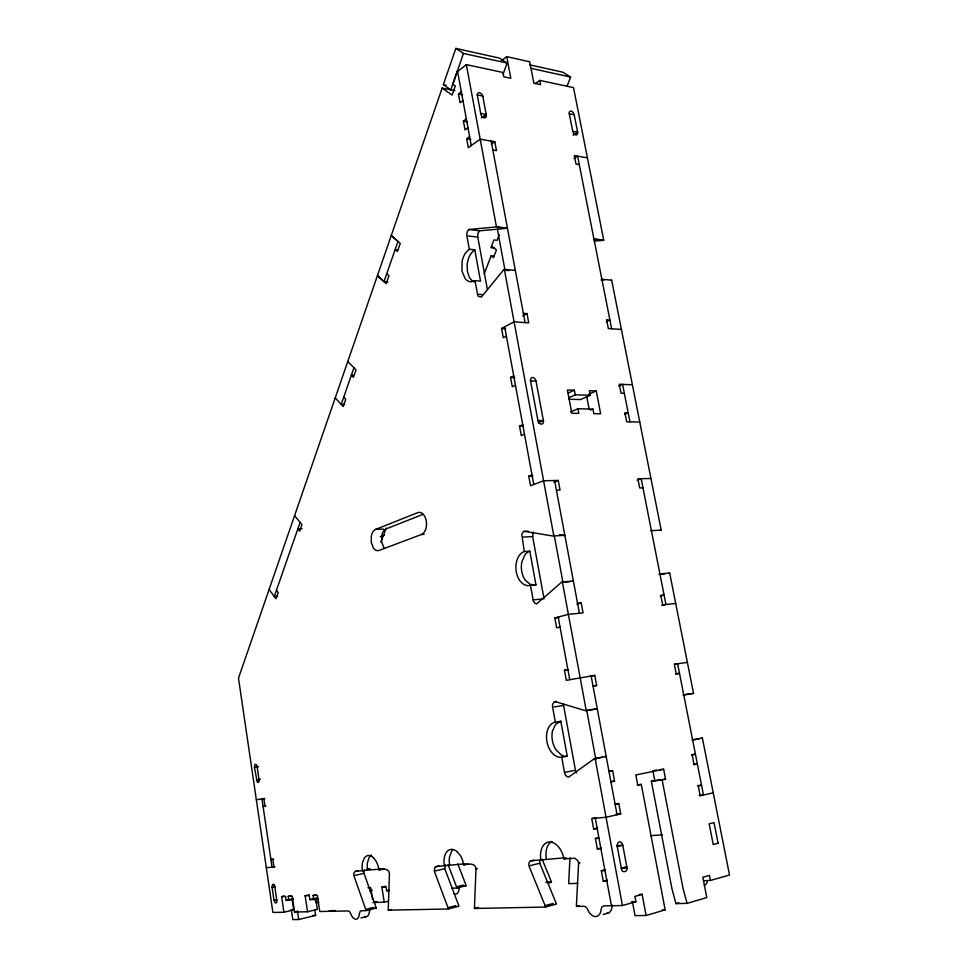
<?xml version="1.0" encoding="UTF-8"?>
<svg xmlns="http://www.w3.org/2000/svg" width="968" height="968" viewBox="0 0 968 968"><rect width="100%" height="100%" fill="white"/><g stroke="black" fill="none" stroke-linecap="round" stroke-linejoin="round"><path stroke-width="1.45" d="M467.762 863.892L463.769 864.835C468.064 863.988 475.494 862.597 476.002 868.853L474.429 908.468L545.48 907.064L556.322 904.1A5.07 3.17 74 0 0 555.934 902.672L539.781 863.25A5.058 3.194 75.3 0 1 539.817 860.54A5.046 3.194 75.3 0 1 540.096 859.729M569.983 857.721L568.712 882.38A4.586 2.94 74.1 0 0 568.809 883.663L577.727 883.324M566.788 858.156L564.041 858.834L574.883 858.277L577.533 860.383A5.288 3.412 74.5 0 1 578.61 863.166L576.42 905.334A5.36 3.412 73.3 0 0 576.541 906.447L583.825 906.302A5.312 3.388 73 0 1 586.995 908.335L587.745 909.702A10.721 6.909 72.9 0 0 595.671 916.575A10.721 6.909 72.9 0 0 601.08 909.472L601.914 906.919L603.814 905.903L622.436 905.54L635.879 901.704L634.887 896.404L642.135 894.371L646.104 915.498L665.161 909.872L641.288 784.407L637.246 784.866M612.308 904.971L612.054 906.363A10.66 6.921 72.7 0 1 606.609 913.429M454.887 90.653L442.146 88.088L238.491 678.157L272.891 912.449L283.926 912.231L293.679 909.896L291.997 898.619M455.843 48.4L463.478 53.446L450.798 89.843L443.344 84.627L455.843 48.4L499.403 58.092L507.123 63.065L503.07 74.197M300.092 522.405L274.295 596.445L277.586 596.191M353.949 367.804L341.22 404.358L344.656 404.43M387.938 281.978L383.981 281.627L397.993 241.407L391.254 235.551L400.256 243.379L397.4 251.535L395.15 249.55L397.8 249.829M468.403 258.819L468.996 257.27A16.867 10.588 -83.7 0 1 473.896 250.555M380.847 542.153L386.268 528.08M484.133 274.004L491.139 255.794L493.874 256.096M499.234 234.776L497.104 240.318L493.886 239.943L490.897 247.711L494.116 248.074M566.97 86.454L570.612 77.065L562.783 72.189L529.593 64.808M478.434 232.562L477.817 234.377A4.876 3.037 -82.7 0 0 477.793 237.099L487.364 289.359M533.356 532.097L532.642 536.574L544.052 598.877M364.5 869.772L364.029 871.019A4.138 2.239 78.6 0 0 364.016 873.317L375.899 906.871A4.271 2.299 77.8 0 1 376.189 908.081L366.013 910.61L360.447 910.912L359.358 913.562A8.543 4.513 78.1 0 1 355.921 919.261A8.543 4.513 78.1 0 1 350.731 913.719L350.234 912.618A4.235 2.226 78.1 0 0 348.165 910.961L319.779 911.517L317.322 895.315L313.1 895.473L313.705 899.502L317.964 898.498M445.353 864.847L444.76 868.695L458.529 904.947A4.634 2.686 76.3 0 1 458.868 906.254L448.341 908.976L388.228 910.174L389.439 873.668C389.148 868.199 382.904 868.889 379.02 869.905A15.113 8.228 78.6 0 0 373.309 857.672M515.339 270.447L504.34 269.334A5.009 3.219 -83.5 0 0 503.493 270.048L481.326 297.067L478.458 296.438A4.901 3.098 -84.5 0 1 477.514 294.236L475.058 280.684L471.053 281.809A16.976 10.6 -83.7 0 1 465.172 278.639L461.978 271.076L462.087 261.554A16.976 10.6 -83.7 0 1 465.765 252.636L469.335 249.224L474.804 249.829L480.527 281.192L475.058 280.684M370.599 908.395L369.498 911.033A8.494 4.537 78 0 1 364.597 916.357M457.598 71.523L466.346 64.626L502.973 72.491L503.796 76.799L510.826 78.299L506.7 56.628L529.714 61.795L533.852 83.175L540.64 84.627L539.817 80.392L573.516 87.628L603.717 240.088A4.707 3.231 -80.1 0 1 602.774 240.403L594.183 241.056M501.182 60.863L506.7 56.628M462.946 100.527L460.042 102.729L458.433 93.969L461.337 91.742M467.967 127.752L465.039 129.881L463.418 121.06L466.334 118.895M481.447 117.866L486.178 114.418L480.709 113.389M482.959 117.455L486.287 115.023L482.742 96.026L477.272 94.937L480.818 113.982A3.666 2.396 58.2 0 0 484.181 117.83A3.666 2.396 58.2 0 0 486.287 115.023M535.352 83.635L539.817 80.392M492.833 150.028L496.463 150.645L494.805 141.739L480.189 139.198L468.306 147.656L466.673 138.787L469.613 136.669M605.181 756.734L606.162 756.371L594.158 758.839L568.809 777.014A5.167 3.436 77.4 0 1 566.788 776.421L565.542 775.09M491.429 144.099L494.805 141.739M473.884 250.458L474.804 249.829M573.056 135.242L577.642 132.217L574.193 114.732A3.449 2.154 60.2 0 0 571.108 111.114A3.449 2.154 60.2 0 0 569.269 113.764L572.729 131.285A3.449 2.166 60.6 0 0 575.803 134.915A3.449 2.166 60.6 0 0 577.642 132.217L572.729 131.285M573.964 158.486L577.618 156.138L611.631 328.781M572.657 581.26L573.371 580.933L561.634 582.167L536.635 603.911L534.687 603.04L533.32 600.741L530.464 585.325A17.279 11.592 85.6 0 1 516.271 571.834A17.182 11.519 85.6 0 1 516.464 561.997A17.279 11.592 85.6 0 1 524.317 551.53L521.74 534.36L523.446 531.553L528.141 531.069M478.446 232.526A4.876 3.037 -82.7 0 1 479.922 230.783L506.494 228.375A5.009 3.182 -81.9 0 0 507.184 228.145L496.197 226.766A5.034 3.17 -82 0 1 495.507 226.996L469.008 229.501A4.888 3.025 -82.9 0 0 467.532 231.243L466.927 233.07A4.901 3.025 -82.9 0 0 466.891 235.817L469.335 249.224M522.793 315.822L526.991 313.584L528.722 322.864L514.081 321.812L501.581 328.454L503.287 337.735L506.397 336.114M606.283 321.715L609.888 319.948L606.597 319.694L608.34 328.539L621.432 329.471M515.46 385.264L512.302 386.764L510.584 377.387L513.718 375.862M568.337 392.935L574.399 390.213L575.282 394.847L569.208 397.533M588.907 394.145L596.227 390.939L600.656 413.808L593.82 413.675L592.936 409.077L577.944 408.75L570.624 411.908M524.487 434.209L521.28 435.576L519.538 426.089L522.732 424.698M596.227 390.939L589.391 390.709L590.274 395.295L580.534 399.566L568.567 399.239M618.673 386.075L622.581 384.381L629.962 421.854M538.22 422.871L543.411 420.62L536.03 381.138A3.703 2.601 65.6 0 0 532.63 377.496A3.703 2.601 65.6 0 0 530.537 380.932L537.918 420.536A3.727 2.626 67 0 0 541.33 424.153A3.727 2.626 67 0 0 543.411 420.62L537.918 420.536M590.492 410.117L592.936 409.077M624.493 414.352L628.184 412.828L624.892 412.767L626.671 421.806L639.763 422M375.584 529.423L417.752 512.641A11.229 6.861 87.5 0 1 426.259 520.99A11.229 6.861 87.5 0 1 421.479 534.493L379.045 550.429A10.781 6.328 87.1 0 1 373.237 547.694L371.264 542.261L371.325 536.042A10.781 6.328 87.1 0 1 375.572 529.411L383.389 529.072M422.871 514.395L385.978 528.952A10.721 6.353 87.1 0 0 381.694 535.522L381.634 541.717L383.618 547.114A10.721 6.353 87.1 0 0 384.623 548.396M556.406 490.183L560.048 490.086L558.246 480.443L543.58 480.757L530.512 485.754L528.746 476.159L531.976 474.889M553.853 482.112L558.246 480.443M637.162 480.116L641.167 478.688L665.936 604.468L661.797 605.508M380.255 536.647L384.429 535.171M556.431 701.352L553.89 702.151L552.68 704.353A5.106 3.424 79.9 0 0 552.631 707.185L555.354 722.152A17.835 11.87 78.7 0 0 547.114 731.554A17.751 11.822 78.7 0 0 546.908 741.536A17.751 11.822 78.7 0 0 550.611 750.902A17.811 11.858 78.7 0 0 554.688 755.246A17.86 11.894 78.7 0 0 561.742 757.254L567.236 756.238L560.847 721.245L555.354 722.152M560.847 721.245L555.68 724.306L552.546 730.792A17.811 11.918 78.7 0 0 555.995 749.776L561.246 754.943A17.811 11.918 78.7 0 0 567.236 756.238M659.595 769.741L663.637 769.245L665.573 779.24L651.355 781.224L671.913 888.624L675.93 903.616L687.086 903.386L706.785 897.566L702.828 877.274L709.471 875.411L710.464 880.444L729.509 875.024L702.369 738.015L692.616 739.879A4.985 3.654 75.1 0 0 692.096 740.012M675.93 903.616L678.75 902.793M603.161 914.494L608.63 912.933M576.541 906.447L579.288 905.685M533.997 860.129L531.275 860.794A5.082 3.182 75.5 0 0 529.678 861.677A5.082 3.182 75.5 0 0 529 863.19A5.082 3.182 75.5 0 0 528.964 865.912L545.093 905.625L553.236 903.41M576.831 604.141L581.199 602.955L583.051 612.877L568.385 614.365L554.833 617.935L556.66 627.857L560.024 626.998M605.472 869.651L601.346 870.728L603.282 881.231L607.408 880.13M621.371 868.574L626.865 867.134L623.961 867.28M474.429 908.468L478.41 907.415M660.2 596.058L664.084 595.054L660.793 595.368L662.644 604.806L675.712 603.475M438.843 865.864L434.862 867.304L434.281 871.176L448.015 907.669L455.916 905.625M545.904 882.368L548.747 881.63M549.086 882.864L551.433 882.259A4.429 2.783 74.7 0 0 551.094 881.025L542.116 859.173M388.228 910.174L390.818 909.521M360.979 917.979L366.025 916.708M578.61 863.166L579.989 862.815M617.281 846.589A4.017 2.819 82.7 0 1 619.29 841.979A4.017 2.819 82.7 0 1 622.775 845.233L626.986 867.788C628.256 871.672 621.928 873.56 621.492 869.228L617.281 846.589L622.775 845.233L616.991 845.621M358.063 870.728L355.111 871.406L353.889 873.317A4.162 2.226 78.8 0 0 353.877 875.641L365.722 909.388L373.37 907.5M448.099 864.666L456.557 886.87L463.478 885.151M451.754 888.213L456.86 888.019L466.068 885.732A4.09 2.408 76.6 0 0 465.777 884.583L457.816 863.892M530.319 865.586L539.781 863.25M598.163 837.828L595.417 838.494L597.341 848.924L601.455 847.908M373.067 902.527L384.248 902.224L388.083 901.281M531.275 860.794L565.179 857.745M291.368 909.86L292.82 919.6L298.713 919.527L315.653 915.389L314.818 909.835M374.338 902.224L376.879 901.595M384.248 902.224L381.852 887.148L386.087 886.966L386.692 890.741L389.245 890.124M293.014 899.332L288.827 900.313L288.234 896.38L292.239 896.235L294.599 912.025L307.522 911.771L317.407 909.375L315.87 899.248M294.599 912.025L297.394 911.348M476.002 868.853L477.345 868.538M315.677 902.273L318.545 901.595M381.852 887.148L385.688 886.24M369.728 890.899L372.256 890.294M307.522 911.771L305.114 895.763L309.264 895.606L309.869 899.623L316.935 897.953M435.6 870.861L444.76 868.695M314.6 899.829L318.351 898.945M313.1 895.473L315.931 894.807M436.205 866.481L464.592 863.843M305.114 895.763L309.349 894.771M283.926 912.231L281.615 896.634L285.56 896.489L286.141 900.397L293.123 898.764M615.781 803.839L618.77 803.537L620.718 813.919L606.041 817.27L591.75 818.565L593.662 828.947L597.788 827.991M281.615 896.634L284.398 895.981M288.234 896.38L291.029 895.739M276.146 899.647L273.98 900.143L274.985 902.527A2.916 1.428 79.6 0 0 275.856 902.999L276.594 902.479A2.916 1.428 79.6 0 0 276.933 901.184L274.706 886.047A2.916 1.44 79.8 0 0 273.992 884.788M355.147 875.35L364.016 873.317M379.02 869.905L384.163 868.72M593.13 818.262L595.877 817.633M355.51 871.309L382.784 868.804M713.235 792.816L700.191 795.793L698.255 785.943L701.534 785.217L697.456 785.665M275.336 886.555L272.093 887.293L273.98 900.143L276.884 900.046M615.128 804.347L618.77 803.537M592.743 686.239L596.651 685.465L594.763 675.386L566.316 680.31L564.465 670.279L567.877 669.529M274.924 866.638L272.056 867.255L261.977 798.963L264.845 798.443M641.288 784.407L637.755 785.157L635.819 774.969L663.637 769.245M651.355 781.224L665.573 779.24M273.69 858.979L270.919 859.572L272.843 859.415L273.98 867.122L266.309 867.655M590.867 676.196L594.763 675.386M610.929 781.89L614.571 781.14L612.647 770.83L608.642 771.339M674.817 664.338L677.612 663.77L703.482 795.043L699.126 795.49M609.005 771.556L612.647 770.83M675.531 674.103L679.5 673.329L676.208 673.813L674.333 664.23L687.389 662.39M561.742 757.254L564.489 772.391L574.084 770.516M594.158 758.839L602.447 757.254M693.088 739.951L698.944 738.838M257.246 766.874L254.451 767.382L257.258 782.144A2.844 1.416 82 0 0 258.613 782.18L258.819 781.878A2.844 1.416 82 0 0 259.146 780.535L256.98 765.809A2.819 1.416 82.3 0 0 256.278 764.647L255.431 764.309A2.819 1.416 82.3 0 0 254.717 764.938L254.451 767.382L258.577 766.716M265.861 806.029L263.102 806.538L264.99 806.271L263.877 798.673L256.351 799.786M259.097 779.421L256.29 779.905L260.428 779.204M535.945 584.866L530.234 584.43L525.201 580.05A17.23 11.616 85.6 0 1 521.885 561.791L524.874 554.954A17.23 11.616 85.6 0 1 529.811 551.191L535.945 584.866L530.464 585.325M555.051 701.57L585.483 710.693L597.292 708.915L596.24 708.879M659.91 573.867L669.687 573.068L693.536 693.427L683.771 695A4.913 3.642 77.9 0 1 682.972 695.024M587.987 710.21L594.872 709.096M685.163 694.588L691.019 693.645M554.011 706.967L563.582 705.478A5.082 3.436 79.8 0 1 563.473 703.615M593.009 685.997L596.651 685.465M564.465 670.279L568.591 669.723M691.382 754.774L695.435 754.241L692.156 754.895L694.08 764.672L697.359 763.994L693.294 764.502M654.211 770.419L656.909 770.08M610.566 781.612L614.571 781.14M554.833 617.935L558.959 617.511M577.557 603.306L581.199 602.955M615.914 814.366L620.718 813.919M533.114 599.87L542.697 598.998M562.795 582.216L569.692 581.647M658.954 574.339L664.835 573.855M593.662 828.947L597.22 828.656M595.417 838.494L598.974 838.227M650.581 835.699L662.269 834.84M597.341 848.924L600.934 848.682M524.317 551.554L529.811 551.216M367.126 868.913L370.079 868.744M523.083 537.083L532.642 536.574M524.015 531.275L553.079 536.042A5.082 3.497 87 0 0 553.829 535.921L564.852 535.316A5.046 3.497 87 0 1 564.102 535.449L559.516 534.723M601.866 279.207L611.667 280.2L661.18 530.125L651.391 530.645A4.779 3.545 87 0 1 650.895 530.754M621.492 868.054L626.986 867.788M421.467 534.481L424.129 534.348M601.346 870.728L604.976 870.547M274.985 887.148L272.093 887.293L272.383 884.861A2.916 1.44 79.8 0 1 273.69 884.522L273.992 884.776M302.101 528.746L297.817 528.927L299.656 531.214L301.931 524.68L294.587 515.617M367.973 887.741L370.708 887.62L372.595 899.55M463.515 885.829L466.068 885.732M546.993 882.441L551.433 882.259M603.282 881.231L606.888 881.086M386.692 890.741L389.16 890.645M703.494 880.711L710.464 880.444M286.141 900.397L288.827 900.313M309.869 899.623L313.705 899.502M315.725 902.575L318.69 902.491M639.376 894.444L642.135 894.371M642.97 487.86L639.679 487.945L637.864 478.761L650.956 478.482M631.741 901.801L635.879 901.704M290.908 909.968L293.679 909.896M373.721 908.129L376.189 908.081M329.301 910.706L335.303 910.573M528.746 476.159L532.872 476.075M312.688 915.438L315.653 915.389M662.378 909.908L665.161 909.872M646.104 915.498L635.02 915.631L632.406 901.656M519.538 426.089L523.652 426.138M575.282 394.847L590.274 395.295M624.348 393.347L621.057 393.238L619.29 384.26L632.382 384.744M574.399 390.213L567.393 389.983L571.822 413.263L578.828 413.396L577.944 408.75M354.336 375.306L351.372 375.197L353.429 377.339L356.018 369.933L347.778 361.488M530.549 380.932L536.03 381.138M510.584 377.387L514.698 377.544M501.581 328.454L505.683 328.733M523.349 313.305L526.991 313.584M477.514 294.236L482.984 294.708M503.493 270.048L508.999 270.604M600.983 279.873L603.935 280.163M468.258 235.974L477.793 237.099M469.008 229.501L478.555 230.662M603.717 240.088L593.916 238.854A4.731 3.231 -80.3 0 1 593.457 239.072M498.266 227.347L506.494 228.375M595.441 239.495L602.774 240.403M579.288 164.633L575.996 164.076L574.327 155.57L587.431 157.844M466.673 138.787L470.775 139.501M463.418 121.06L467.52 121.811M458.433 93.969L462.535 94.767M569.269 113.764L574.193 114.732M443.344 84.627L446.066 85.172M463.478 53.446L507.123 63.065M531.589 68.462L570.612 77.065M442.146 88.088L452.092 95.07L455.287 85.934L452.77 84.192L457.453 70.737L471.259 145.563M491.804 246.223L496.451 249.962L493.474 257.682L491.139 255.794M386.74 273.678L388.954 275.698L386.184 283.648L377.423 275.614L383.981 281.627M457.126 851.61L460.586 855.894A16.347 9.595 77.2 0 1 463.66 864.799M343.737 397.134L345.757 399.288L343.241 406.524L335.206 397.921M276.437 590.262L278.191 592.597L276.037 598.769L269.092 589.464M687.086 903.386L683.021 888.273L662.148 779.966M586.741 396.638L589.197 409.404M652.868 770.588L654.767 780.498M491.175 141.11L525.092 322.598M554.604 480.527L579.409 613.24M591.121 675.894L617.076 814.754M497.37 229.126L504.824 269.273M554.204 535.195L562.977 582.433M586.668 710.016L595.901 759.759M466.346 64.626L496.415 226.633M504.34 269.334L553.829 535.921M562.347 581.841L586.269 710.681M595.139 758.476L622.436 905.54M504.679 326.809L533.755 484.52M558.197 617.052L569.729 679.596M595.296 818.25L611.437 905.758M563.582 705.478L575.44 770.25A5.155 3.461 77.3 0 0 576.492 772.924M297.454 911.13L298.713 919.527M565.53 775.065A5.167 3.436 77.4 0 1 564.477 772.379M545.093 905.625A5.106 3.17 74.3 0 1 545.48 907.064M448.015 907.669A4.659 2.674 76.4 0 1 448.341 908.976M365.722 909.388A4.295 2.287 77.9 0 1 366.013 910.61M546.363 858.882A17.775 11.374 75.1 0 1 546.255 850.521A18.065 11.556 75.1 0 1 547.743 845.85L548.916 843.975A17.908 11.459 75.1 0 1 551.954 841.41M540.918 860.213A17.884 11.386 75.2 0 1 549.279 842.015A17.884 11.386 75.2 0 1 563.908 858.822M367.55 869.736A15.173 8.301 78.6 0 1 367.429 862.645L369.304 857.116A15.125 8.276 78.6 0 1 371.47 854.974M362.443 870.885A15.198 8.276 78.6 0 1 362.528 862.573L364.137 858.338A15.198 8.276 78.6 0 1 373.346 857.636M449.612 864.751A16.25 9.595 77.2 0 1 449.491 857.079L451.717 851.09A16.396 9.68 77.2 0 1 452.903 849.722M444.336 865.997A16.347 9.595 77.2 0 1 447.034 851.55A16.347 9.595 77.2 0 1 457.041 851.659M474.417 281.93A16.867 10.588 -83.7 0 1 473.388 281.482L472.408 280.865A16.867 10.588 -83.7 0 1 469.202 276.945L467.423 271.609L467.096 265.462A16.867 10.588 -83.7 0 1 468.427 258.916M477.381 95.529A3.666 2.372 57.8 0 1 479.499 92.771A3.666 2.372 57.8 0 1 482.851 96.618M454.016 893.863A8.095 4.719 76.7 0 0 459.122 888.685A4.078 2.384 76.5 0 1 460.272 886.144M456.557 886.87A4.114 2.396 76.7 0 1 456.86 888.019M707.318 881.812A10.043 7.018 70.3 0 1 704.341 885.454M701.376 738.366A4.949 3.654 74.9 0 1 702.369 738.015M693.536 693.427A4.888 3.642 77.7 0 1 692.471 693.415M668.743 573.54A4.779 3.582 84 0 1 669.687 573.068M661.18 530.125A4.743 3.557 86.9 0 1 660.164 530.234M611.207 280.49A4.695 3.291 -81.7 0 1 611.667 280.2M718.111 843.225L713.222 844.507L709.145 823.828L714.033 822.619L718.111 843.225"/></g></svg>
